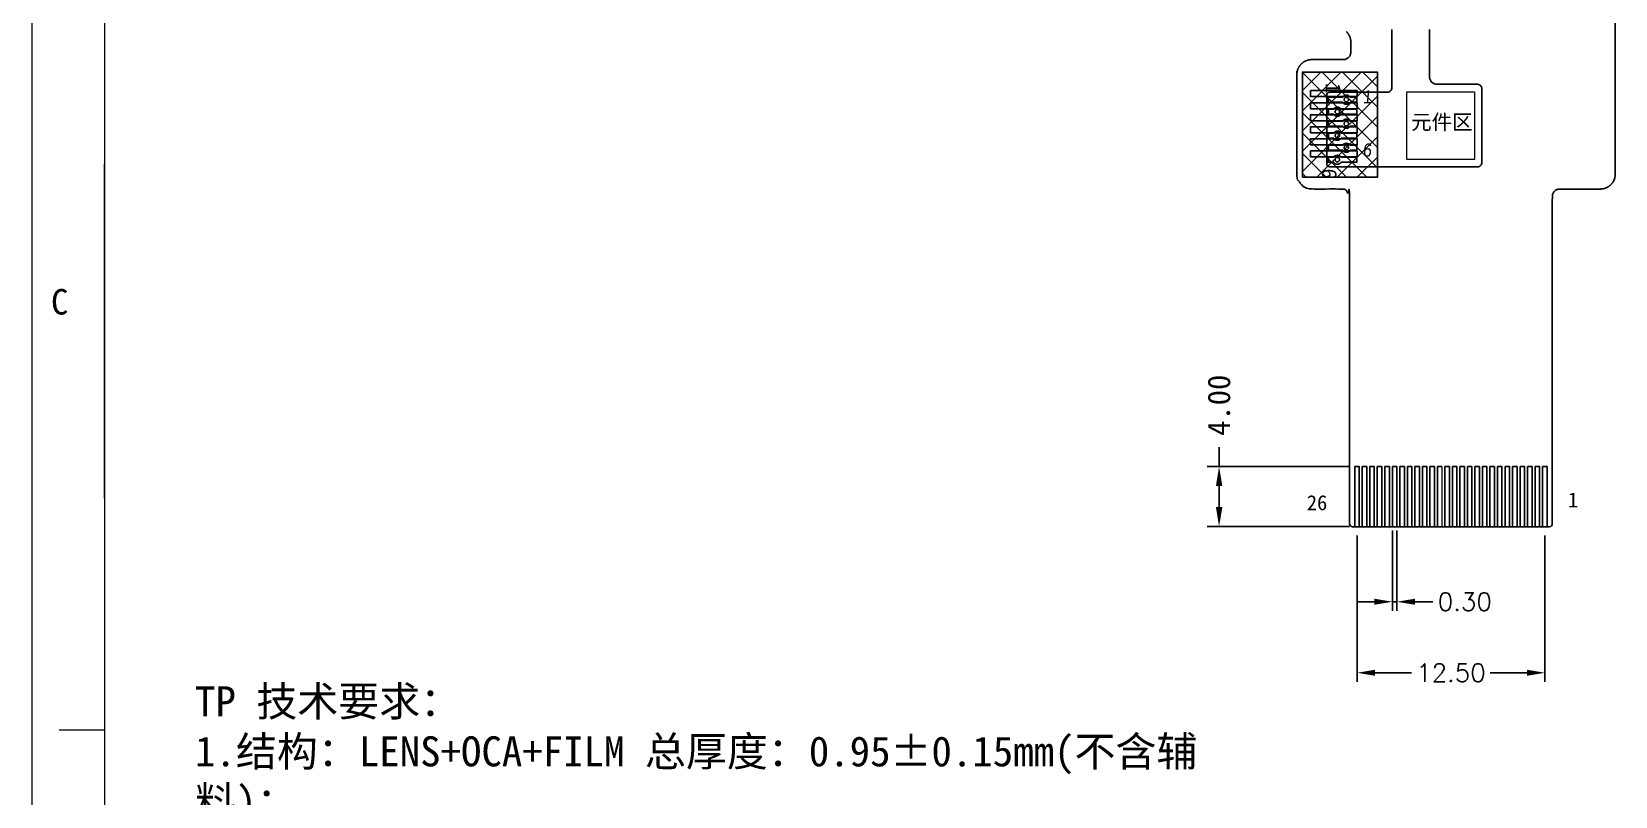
# Model space of a CAD drawing. Header units: millimetres. Extents: x 395 to 741, y -849 to -609.
# Drawn here: x 394.5 to 500, y -760.9 to -709.9 of the extents above; entities that cross this region are included whole.
import ezdxf

# ---------------------------------------------------------------- set-up
doc = ezdxf.new("R2010")
doc.units = ezdxf.units.MM
doc.header["$PDMODE"] = 3
doc.layers.get('0').update_dxf_attribs({"lineweight": 9})
doc.layers.get('Defpoints').update_dxf_attribs({"lineweight": 9})
doc.layers.add('DIM', color=4, linetype='Continuous', lineweight=13)
for name, color, linetype in [('DIM（标注）', 3, 'Continuous'), ('FPC', 60, 'Continuous'), ('LCM-DIM', 3, 'Continuous'), ('标 注', 3, 'Continuous')]:
    doc.layers.add(name, color=color, linetype=linetype)
doc.styles.add('LCM', font='romans.shx')
doc.styles.add('romans', font='romans.shx')
doc.styles.add('宋', font='SimSun.ttf', dxfattribs={"height": 2})
doc.styles.add('宋体', font='')
doc.styles.add('标准', font='simplex.shx', dxfattribs={"width": 0.9, "oblique": 5, "bigfont": 'hztxt.shx'})
doc.styles.get('宋体').set_extended_font_data('FangSong_GB2312')
doc.dimstyles.new('LCM-DIM', dxfattribs={"dimtxt": 1.2, "dimasz": 1.2, "dimexe": 0.6, "dimexo": 0.6, "dimgap": 0.3, "dimtad": 0, "dimzin": 3, "dimdsep": 46, "dimtxsty": 'LCM', "dimcen": 1, "dimclrd": 3, "dimclre": 3, "dimclrt": 3, "dimadec": 0, "dimazin": 0, "dimtfac": 1, "dimtmove": 0, "dimatfit": 1, "dimfxl": 1, "dimtolj": 1, "dimarcsym": 0})
doc.dimstyles.new('STANDARD 03$0', dxfattribs={"dimscale": 0, "dimtxt": 1.5, "dimasz": 1.3, "dimexe": 0.8, "dimexo": 0.5, "dimgap": 0.5, "dimtad": 0, "dimzin": 0, "dimdsep": 46, "dimtxsty": 'romans', "dimcen": 1, "dimclrd": 256, "dimclre": 256, "dimclrt": 256, "dimadec": 0, "dimazin": 0, "dimtfac": 1, "dimtmove": 0, "dimatfit": 3, "dimfxl": 1, "dimtolj": 1, "dimtzin": 0, "dimlwd": -1, "dimarcsym": 0})

# ---------------------------------------------------------------- blocks, each defined once
blk = doc.blocks.new('*D29')
at = {"layer": 'Defpoints', "color": 0, "transparency": 16777216}
for p in [(485.13, -742.56, -12.5), (485.43, -742.56, -12.5), (485.43, -747.9)]:
    blk.add_point(p, dxfattribs=at)
at = {"layer": 'LCM-DIM', "color": 3, "lineweight": -2, "transparency": 16777216}
for p, q in [((485.13, -743.16), (485.13, -748.5)), ((485.43, -743.16), (485.43, -748.5)), ((483.93, -747.9), (482.73, -747.9)), ((485.13, -747.9), (485.43, -747.9)), ((486.63, -747.9), (487.83, -747.9))]:
    blk.add_line(p, q, dxfattribs=at)
at = {"layer": 'LCM-DIM', "color": 3, "transparency": 16777216}
for points in [[(483.93, -747.7), (483.93, -748.1), (485.13, -747.9)], [(486.63, -747.7), (486.63, -748.1), (485.43, -747.9)]]:
    blk.add_solid(points, dxfattribs=at)
at = {"layer": 'LCM-DIM', "color": 3, "transparency": 16777216, "insert": (489.95, -747.9), "char_height": 1.2, "attachment_point": 5, "style": 'LCM'}
blk.add_mtext('\\A1;0.30', dxfattribs=at)
blk = doc.blocks.new('*D30')
at = {"layer": 'Defpoints', "color": 0, "transparency": 16777216}
for p in [(482.78, -742.9, -12.5), (495.28, -742.9, -6.25), (495.28, -752.63)]:
    blk.add_point(p, dxfattribs=at)
at = {"layer": 'LCM-DIM', "color": 3, "lineweight": -2, "transparency": 16777216}
for p, q in [((482.78, -743.5), (482.78, -753.23)), ((495.28, -743.5), (495.28, -753.23)), ((483.98, -752.63), (486.41, -752.63)), ((494.08, -752.63), (491.64, -752.63))]:
    blk.add_line(p, q, dxfattribs=at)
at = {"layer": 'LCM-DIM', "color": 3, "transparency": 16777216}
for points in [[(483.98, -752.43), (483.98, -752.83), (482.78, -752.63)], [(494.08, -752.43), (494.08, -752.83), (495.28, -752.63)]]:
    blk.add_solid(points, dxfattribs=at)
at = {"layer": 'LCM-DIM', "color": 3, "transparency": 16777216, "insert": (489.03, -752.63), "char_height": 1.2, "attachment_point": 5, "style": 'LCM'}
blk.add_mtext('\\A1;12.50', dxfattribs=at)
blk = doc.blocks.new('*U23')
at = {"layer": '标 注', "color": 2, "lineweight": -3}
for points in [[(-1, 0.57), (0.07, 0.57)], [(0.07, 0.23), (-1, 0.23)], [(0.56, 0.57), (0.62, 0.57)], [(0.62, 0.23), (0.56, 0.23)], [(0.62, 0.57), (1, 0.57), (1, 0.23), (0.62, 0.23)], [(-1, -0.23), (-0.59, -0.23)], [(-0.59, -0.57), (-1, -0.57)], [(-0.59, -0.23), (-0.53, -0.23)], [(-0.53, -0.57), (-0.59, -0.57)], [(-0.04, -0.23), (1, -0.23), (1, -0.57), (-0.04, -0.57)]]:
    blk.add_lwpolyline(points, dxfattribs=at)
for centre in [(0.31, 0.4), (-0.29, -0.4)]:
    blk.add_circle(centre, 0.15, dxfattribs=at)
for centre, radius, start, end in [((-1.07, 0.4), 0.19, 293.1986, 66.8014), ((0.31, 0.4), 0.3, 35.6853, 144.3147), ((0.31, 0.4), 0.3, 215.6853, 324.3147), ((-1.07, -0.4), 0.19, 293.1986, 66.8014), ((-0.29, -0.4), 0.3, 35.6853, 144.3147), ((-0.29, -0.4), 0.3, 215.6853, 324.3147)]:
    blk.add_arc(centre, radius, start, end, dxfattribs=at)
blk = doc.blocks.new('*U24')
at = {"color": 0, "linetype": 'ByBlock', "lineweight": -2, "transparency": 16777216}
for p in [(0, 0), (0, -1.6), (0, -3.2)]:
    blk.add_blockref('*U23', p, dxfattribs=at)
blk = doc.blocks.new('*D39')
at = {"layer": 'Defpoints', "color": 0, "transparency": 16777216}
for p in [(473.59, -738.9), (482.78, -738.9, -12.5), (482.78, -742.9, -12.5)]:
    blk.add_point(p, dxfattribs=at)
at = {"layer": 'DIM（标注）', "transparency": 16777216}
for p, q in [((473.59, -738.9), (473.59, -737.6)), ((473.59, -741.6), (473.59, -740.2))]:
    blk.add_line(p, q, dxfattribs=at)
at = {"layer": 'DIM（标注）', "lineweight": -2, "transparency": 16777216}
for p, q in [((482.28, -738.9), (472.79, -738.9)), ((482.28, -742.9), (472.79, -742.9))]:
    blk.add_line(p, q, dxfattribs=at)
at = {"layer": 'DIM（标注）', "transparency": 16777216}
for points in [[(473.38, -740.2), (473.81, -740.2), (473.59, -738.9)], [(473.38, -741.6), (473.81, -741.6), (473.59, -742.9)]]:
    blk.add_solid(points, dxfattribs=at)
at = {"layer": 'DIM（标注）', "transparency": 16777216, "insert": (473.59, -734.82), "char_height": 1.5, "attachment_point": 5, "rotation": 90, "style": '宋体'}
blk.add_mtext('\\A1;4.00', dxfattribs=at)

msp = doc.modelspace()

# ---------------------------------------------------------------- hatches: boundary and pattern name
at = {"layer": '标 注', "lineweight": -3}
h = msp.add_hatch(dxfattribs=at)
h.set_pattern_fill('ANSI37', color=2, scale=0.3)
h.set_pattern_definition([(45, (-1467.408, -1062.8151), (-0.6735192, 0.6735192), []), (135, (-1467.408, -1062.8151), (-0.6735192, -0.6735192), [])])
h.paths.add_polyline_path([(484.135, -712.635), (479.135, -712.635), (479.135, -719.635), (484.135, -719.635)])

# ---------------------------------------------------------------- linework, layer by layer
at = {"color": 7, "linetype": 'Continuous'}
msp.add_line((394.538, -608.565), (394.538, -848.991), dxfattribs=at)
at = {"linetype": 'Continuous'}
for p, q in [((399.395, -618.016), (399.395, -848.727)), ((399.395, -756.443), (396.359, -756.443))]:
    msp.add_line(p, q, dxfattribs=at)
at = {"color": 2, "lineweight": 25}
for p, q in [((482.626, -742.904, -12.5), (482.626, -738.904, -12.5)), ((482.926, -738.904, -12.5), (482.926, -742.904, -12.5)), ((487.626, -742.904, -18.75), (487.626, -738.904, -18.75)), ((487.626, -738.904, -18.75), (487.926, -738.904, -18.75)), ((487.926, -738.904, -18.75), (487.926, -742.904, -18.75)), ((488.126, -742.904, -18.75), (488.126, -738.904, -18.75)), ((488.126, -738.904, -18.75), (488.426, -738.904, -18.75)), ((495.126, -742.904, -6.25), (495.126, -738.904, -6.25)), ((495.126, -742.904, -6.25), (495.126, -738.904, -6.25)), ((495.426, -738.904, -6.25), (495.426, -742.904, -6.25)), ((495.426, -738.904, -6.25), (495.426, -742.904, -6.25)), ((483.926, -742.904, -12.5), (483.626, -742.904, -12.5)), ((484.426, -742.904, -12.5), (484.126, -742.904, -12.5)), ((487.426, -742.904, -12.5), (487.126, -742.904, -12.5)), ((487.926, -742.904, -18.75), (487.626, -742.904, -18.75)), ((488.426, -742.904, -18.75), (488.126, -742.904, -18.75))]:
    msp.add_line(p, q, dxfattribs=at)
at = {"color": 2, "lineweight": -2}
for p, q in [((495.126, -742.904, -6.25), (495.126, -738.904, -6.25)), ((495.426, -738.904, -6.25), (495.426, -742.904, -6.25))]:
    msp.add_line(p, q, dxfattribs=at)
at = {"color": 30, "linetype": 'Continuous', "true_color": 0xf8991e}
msp.add_lwpolyline([(490.592, -713.944), (490.592, -718.444), (486.092, -718.444), (486.092, -713.944)], close=True, dxfattribs=at)
at = {"layer": 'DIM', "color": 2}
msp.add_line((488.426, -738.904, -6.25), (488.426, -742.904, -6.25), dxfattribs=at)
at = {"layer": 'FPC', "color": 30}
msp.add_line((482.476, -742.904), (495.575, -742.904), dxfattribs=at)
at = {"layer": 'FPC', "color": 3}
for points in [[(479.679, -714.27), (482.777, -714.27), (482.777, -713.87), (479.679, -713.87)], [(482.777, -714.27), (479.679, -714.27), (479.679, -713.87), (482.777, -713.87)], [(479.679, -715.07), (482.777, -715.07), (482.777, -714.67), (479.679, -714.67)], [(482.777, -715.07), (479.679, -715.07), (479.679, -714.67), (482.777, -714.67)], [(479.679, -715.87), (482.777, -715.87), (482.777, -715.47), (479.679, -715.47)], [(482.777, -715.87), (479.679, -715.87), (479.679, -715.47), (482.777, -715.47)], [(479.679, -716.67), (482.777, -716.67), (482.777, -716.27), (479.679, -716.27)], [(482.777, -716.67), (479.679, -716.67), (479.679, -716.27), (482.777, -716.27)], [(479.679, -717.47), (482.777, -717.47), (482.777, -717.07), (479.679, -717.07)], [(482.777, -717.47), (479.679, -717.47), (479.679, -717.07), (482.777, -717.07)], [(479.679, -718.27), (482.777, -718.27), (482.777, -717.87), (479.679, -717.87)], [(482.777, -718.27), (479.679, -718.27), (479.679, -717.87), (482.777, -717.87)]]:
    msp.add_lwpolyline(points, close=True, dxfattribs=at)
at = {"layer": 'FPC', "color": 2, "lineweight": 25, "flags": 128}
for points, elevation in [([(482.626, -738.904), (482.926, -738.904), (482.926, -742.904), (482.626, -742.904)], -12.5), ([(482.626, -738.904), (482.926, -738.904), (482.926, -742.904), (482.626, -742.904)], -12.5), ([(483.126, -738.904), (483.426, -738.904), (483.426, -742.904), (483.126, -742.904)], -12.5), ([(483.626, -738.904), (483.926, -738.904), (483.926, -742.904), (483.626, -742.904)], -12.5), ([(484.126, -738.904), (484.426, -738.904), (484.426, -742.904), (484.126, -742.904)], -12.5), ([(484.626, -738.904), (484.926, -738.904), (484.926, -742.904), (484.626, -742.904)], -12.5), ([(485.126, -738.904), (485.426, -738.904), (485.426, -742.904), (485.126, -742.904)], -12.5), ([(485.626, -738.904), (485.926, -738.904), (485.926, -742.904), (485.626, -742.904)], -12.5), ([(486.126, -738.904), (486.426, -738.904), (486.426, -742.904), (486.126, -742.904)], -12.5), ([(486.626, -738.904), (486.926, -738.904), (486.926, -742.904), (486.626, -742.904)], -12.5), ([(487.126, -738.904), (487.426, -738.904), (487.426, -742.904), (487.126, -742.904)], -12.5), ([(488.626, -738.904), (488.926, -738.904), (488.926, -742.904), (488.626, -742.904)], -6.25), ([(489.126, -738.904), (489.426, -738.904), (489.426, -742.904), (489.126, -742.904)], -6.25), ([(489.626, -738.904), (489.926, -738.904), (489.926, -742.904), (489.626, -742.904)], -6.25), ([(490.126, -738.904), (490.426, -738.904), (490.426, -742.904), (490.126, -742.904)], -6.25), ([(490.626, -738.904), (490.926, -738.904), (490.926, -742.904), (490.626, -742.904)], -6.25), ([(491.126, -738.904), (491.426, -738.904), (491.426, -742.904), (491.126, -742.904)], -6.25), ([(491.626, -738.904), (491.926, -738.904), (491.926, -742.904), (491.626, -742.904)], -6.25), ([(492.126, -738.904), (492.426, -738.904), (492.426, -742.904), (492.126, -742.904)], -6.25), ([(492.626, -738.904), (492.926, -738.904), (492.926, -742.904), (492.626, -742.904)], -6.25), ([(493.126, -738.904), (493.426, -738.904), (493.426, -742.904), (493.126, -742.904)], -6.25), ([(493.626, -738.904), (493.926, -738.904), (493.926, -742.904), (493.626, -742.904)], -6.25), ([(494.126, -738.904), (494.426, -738.904), (494.426, -742.904), (494.126, -742.904)], -6.25), ([(494.626, -738.904), (494.926, -738.904), (494.926, -742.904), (494.626, -742.904)], -6.25), ([(495.126, -738.904), (495.426, -738.904), (495.426, -742.904), (495.126, -742.904)], -6.25), ([(495.126, -738.904), (495.426, -738.904), (495.426, -742.904), (495.126, -742.904)], -6.25)]:
    msp.add_lwpolyline(points, close=True, dxfattribs=dict(at, elevation=elevation))
at = {"layer": 'FPC', "color": 30}
for centre, start, end in [((482.476, -742.704, -25), 180, 270), ((495.576, -742.704, -18.75), 270, 0)]:
    msp.add_arc(centre, 0.2, start, end, dxfattribs=at)
for points, weights, knots in [([(495.776, -742.704, 6.25), (495.776, -731.811, 6.25), (495.776, -720.919, 6.25), (495.776, -720.419, 6.25), (496.276, -720.419, 6.25), (497.623, -720.419, 3.125), (498.97, -720.419), (499.97, -720.419), (499.97, -719.419), (499.97, -712.832), (499.97, -706.245)], [1, 1, 1, 0.707106781187, 1, 1, 1, 0.707106781187, 1, 1, 1], [0, 0, 0, 1, 1, 2.5707963, 2.5707963, 3.5707963, 3.5707963, 5.1415927, 5.1415927, 6.1415927, 6.1415927, 6.1415927]), ([(482.276, -742.704, 6.25), (482.276, -731.811, 6.25), (482.276, -720.919, 6.25), (482.276, -720.419, 6.25), (481.776, -720.419, 6.25), (480.774, -720.419, 6.25), (479.772, -720.419, 6.25), (478.772, -720.419, 6.25), (478.772, -719.419, 6.25), (478.77, -716.11, 3.125), (478.768, -712.802), (478.768, -711.802), (479.768, -711.802), (480.816, -711.802), (481.864, -711.802), (482.364, -711.802), (482.364, -711.302), (482.364, -710.976), (482.364, -710.65), (482.364, -710.236), (482.071, -709.943)], [1, 1, 1, 0.707106781187, 1, 1, 1, 0.707106781187, 1, 1, 1, 0.707106781187, 1, 1, 1, 0.707106781187, 1, 1, 1, 0.923879532515, 1], [0, 0, 0, 1, 1, 2.5707963, 2.5707963, 3.5707963, 3.5707963, 5.1415927, 5.1415927, 6.1415927, 6.1415927, 7.712389, 7.712389, 8.712389, 8.712389, 10.2831853, 10.2831853, 11.2831853, 11.2831853, 12.0685835, 12.0685835, 12.0685835])]:
    msp.add_rational_spline(points, weights, degree=2, knots=knots, dxfattribs=at)
at = {"layer": '标 注', "color": 0}
msp.add_line((399.395, -741.004), (399.395, -718.736), dxfattribs=at)
at = {"layer": '标 注', "color": 30, "lineweight": -3, "true_color": 0xf8991e}
msp.add_lwpolyline([(487.595, -709.795), (487.595, -712.944, 0.4142136), (488.095, -713.444), (490.792, -713.444, -0.4142136), (491.092, -713.744), (491.092, -718.644, -0.4142136), (490.792, -718.944), (480.954, -718.944, -0.4142136), (480.754, -718.744), (480.754, -714.17, -0.4142136), (480.954, -713.97), (484.795, -713.97, 0.4142136), (485.095, -713.67), (485.095, -709.795)], format="xyb", dxfattribs=at)
at = {"layer": '标 注', "color": 2, "lineweight": -3}
msp.add_lwpolyline([(479.135, -719.635), (484.135, -719.635), (484.135, -712.635), (479.135, -712.635)], close=True, dxfattribs=at)

# ---------------------------------------------------------------- block references
at = {"color": 30}
msp.add_blockref('*U24', (481.754, -714.87), dxfattribs=at)

# ---------------------------------------------------------------- texts
at = {"color": 4, "linetype": 'Continuous', "style": '宋体'}
msp.add_text('C', height=1.7, dxfattribs=at).set_placement((395.825, -728.776))
at = {"color": 1, "char_height": 1, "attachment_point": 9}
for s, insert, width in [('26', (480.795, -741.821), 1.91742), ('1', (497.497, -741.623), 3.53432)]:
    msp.add_mtext(s, dxfattribs=dict(at, insert=insert, width=width))
at = {"color": 0, "insert": (405.412, -753.527), "char_height": 2, "width": 67.44573, "attachment_point": 1, "style": '宋'}
msp.add_mtext('{\\C4;TP 技术要求：\\P1.结构：LENS+OCA+FILM 总厚度：0.95%%P0.15mm(不含辅料)；\\P2.IC:CST816D 通道数TX14；\\P3.LENS材质；强化玻璃，表面硬度≥3H；落球测试64g钢球直径25mm，中心位置50CM的高度，3次不破损;\\P4.VA区透光率为80%以上，\\P5.工作环境：-10℃~+60℃ ≤80%RH；\\P6.存储环境：-20℃~+70℃ ≤85%RH；\\P7.产品符合RoHS标准；\\P8.静电要求:接触4KV，空气8KV；\\P9.尺寸未注公差:%%P0.2mm}', dxfattribs=at)
at = {"layer": 'DIM', "lineweight": -3, "char_height": 1, "width": 2.23258, "attachment_point": 1, "rotation": 270, "style": '宋体'}
for s, insert in [('{\\C1;1}', (481.696, -713.36)), ('{\\C1;6}', (481.432, -719.057))]:
    msp.add_mtext(s, dxfattribs=dict(at, insert=insert))
at = {"layer": 'DIM', "color": 30, "true_color": 0xf8991e, "insert": (486.38, -715.461), "char_height": 1, "width": 4.68493, "attachment_point": 1, "style": '宋体'}
msp.add_mtext('元件区', dxfattribs=at)
at = {"layer": 'FPC', "color": 30, "char_height": 0.875, "attachment_point": 1, "style": '标准'}
for s, insert, width in [('{\\fSTZhongsong|b0|i0|c0|p2;1}', (483.157, -713.841), 0.51253), ('{\\fSTZhongsong|b0|i0|c134|p2;6}', (483.144, -717.388), 0.57539)]:
    msp.add_mtext(s, dxfattribs=dict(at, insert=insert, width=width))

# ---------------------------------------------------------------- dimensions: what is measured, and where the dimension line sits
at = {"layer": 'DIM（标注）', "color": 30}
dim = msp.add_linear_dim(base=(473.594, -738.904), p1=(482.776, -742.904, -12.5), p2=(482.776, -738.904, -12.5), angle=90, dimstyle='STANDARD 03$0', override={"dimscale": 1, "dimtxsty": '宋体', "dimarcsym": 1}, dxfattribs=at)
dim.commit()
dim.dimension.update_dxf_attribs({"geometry": '*D39', "text_midpoint": (473.594, -734.818)})
at = {"layer": 'LCM-DIM'}
for base, p1, p2, picture, middle in [((485.426, -747.903), (485.126, -742.563, -12.5), (485.426, -742.563, -12.5), '*D29', (489.954, -747.903)), ((495.276, -752.628), (482.776, -742.904, -12.5), (495.276, -742.904, -6.25), '*D30', (489.026, -752.628))]:
    dim = msp.add_linear_dim(base=base, p1=p1, p2=p2, dimstyle='LCM-DIM', dxfattribs=at)
    dim.commit()
    dim.dimension.update_dxf_attribs({"geometry": picture, "text_midpoint": middle})

doc.saveas('drawing.dxf')
